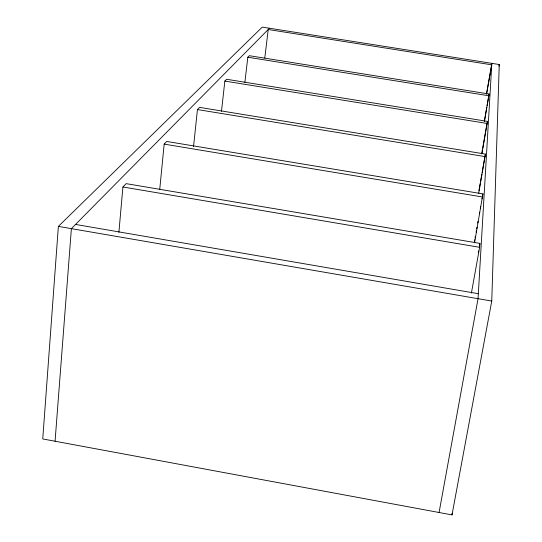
<?xml version="1.0" encoding="UTF-8"?>
<svg xmlns="http://www.w3.org/2000/svg" width="542" height="542" viewBox="0 0 542 542"><rect width="100%" height="100%" fill="white"/><g stroke="black" fill="none" stroke-linecap="round" stroke-linejoin="round"><path stroke-width="0.81" d="M491.757 301.054L499.25 64.518L262.274 27.1L58.367 226.4L42.75 438.945L452.001 514.9L491.757 301.054L58.367 226.4M491.838 63.346L478.051 298.689L439.074 512.502M471.398 293.073L479.65 247.315L479.894 243.385L126.13 183.643L122.912 186.983L118.888 232.322M474.562 242.796L482.942 193.9L166.74 141.455L164.172 144.118L159.714 189.551M478.721 193.311L485.395 154.091L199.537 107.37L197.444 109.552L193.555 146.475M481.987 153.447L487.414 121.381L226.59 79.274L224.849 81.083L221.488 111.279M484.46 121.53L489.101 94.017L249.279 55.697L247.809 57.228L244.889 82.364M55.067 441.229L71.388 228.643L269.476 28.238M452.001 514.9L452.13 513.213M264.794 57.987L268.222 29.512L491.75 64.823L486.655 93.888M486.445 94.125L491.255 66.673M484.27 121.462L486.757 107.323M487.055 105.663L488.369 98.177M488.66 96.51L489.101 94.017M481.675 153.867L482.407 149.7M482.705 148.034L487.414 121.381M498.952 66.185L499.25 64.518M478.884 190.77L480.219 183.271M480.51 181.604L481.845 174.097M482.143 172.431L483.471 164.931M483.769 163.264L485.395 154.091M474.474 241.285L474.772 239.625M475.07 237.958L475.361 236.298M476.106 232.139L476.404 230.479M476.703 228.819L477.001 227.152M477.739 222.999L478.037 221.332M479.379 213.853L479.677 212.193M480.415 208.033L480.713 206.373M482.048 198.887L482.346 197.227M482.644 195.56L482.942 193.9M478.247 252.518L478.545 250.858M479.44 245.878L479.894 243.385M247.809 57.228L488.992 95.792M224.849 81.083L487.285 123.481M197.444 109.552L485.239 156.631M164.172 144.118L482.753 197.024M122.912 186.983L479.65 247.315M75.541 224.442L478.342 293.703"/></g></svg>
